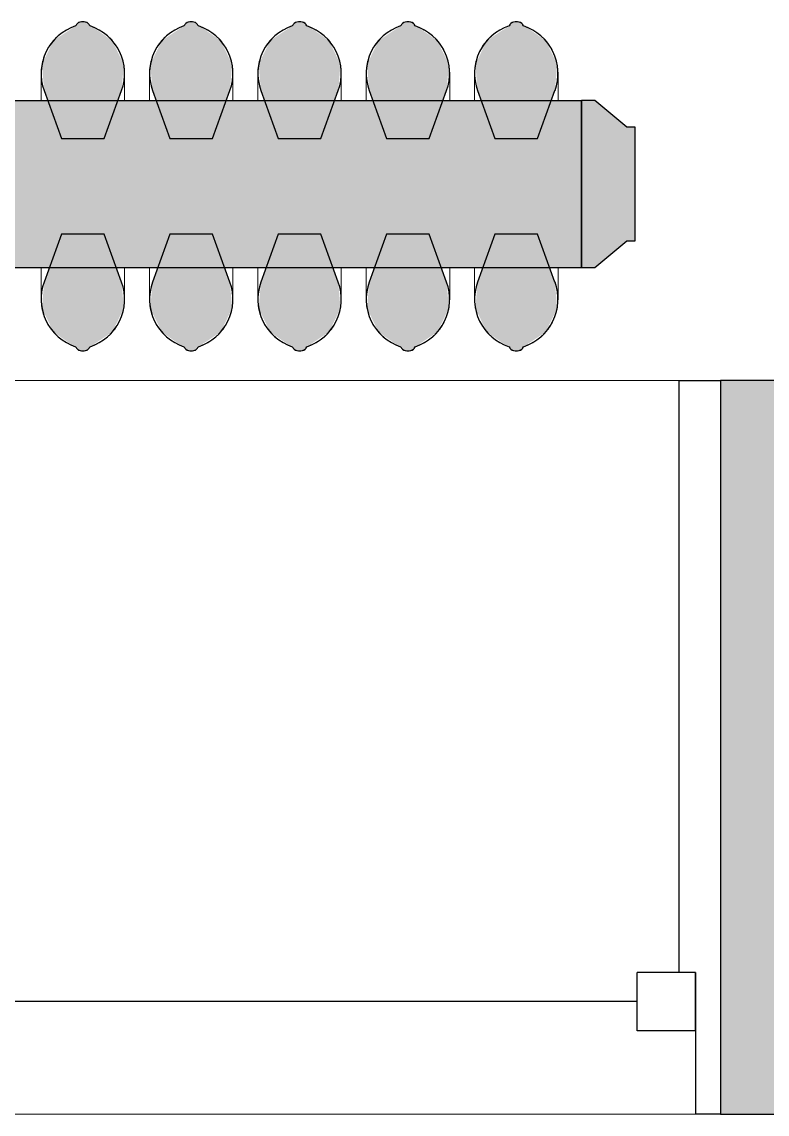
# Model space of a CAD drawing. Header units: inches. Extents: x -1287 to 1590, y -3558 to 989.
# Drawn here: x 1028.44 to 1050.79, y 91.89 to 124.65 of the extents above; entities that cross this region are included whole.
import ezdxf

# ---------------------------------------------------------------- set-up
doc = ezdxf.new("R2010")
doc.units = ezdxf.units.IN
doc.header["$MEASUREMENT"] = 0
for name, color, linetype, lineweight in [('A-GENM', 13, 'Continuous', 9), ('A-GLAZ', 151, 'Continuous', 18), ('A-WALL', 113, 'Continuous', 18), ('A-WALL-PATT', 111, 'Continuous', 18)]:
    doc.layers.add(name, color=color, linetype=linetype, lineweight=lineweight)

# ---------------------------------------------------------------- blocks, each defined once
blk = doc.blocks.new('Double Hung - side window 3_ 6_5_ x 5_ 6_ 2-5312470-1st Floor Construction')
at = {"layer": 'A-GLAZ', "color": 8, "lineweight": 30}
for p, q in [((-21.25, 11), (-20.5, 11)), ((-20.5, 6.75), (-20.5, 11)), ((-20.5, 8.5), (-20.5, 6.75)), ((-20.5, 8.5), (-18.75, 8.5)), ((-18.75, 8.5), (-18.75, 6.75)), ((-18.75, 7.625), (18.75, 7.625)), ((-20.5, 6.75), (-18.75, 6.75)), ((-20.5, 6.75), (-20, 6.75)), ((-20, -11), (-20, 6.75)), ((-20, -11), (-21.25, -11))]:
    blk.add_line(p, q, dxfattribs=at)
blk = doc.blocks.new('Cast_Iron_Radiator_8182 - Cast_Iron_Radiator_8182-V46-1st Floor Construction')
at = {"layer": 'A-GENM'}
h = blk.add_hatch(color=7, dxfattribs=at)
h.paths.add_polyline_path([(1.976, -3.66), (1.911, -2.87), (1.389, -1.435), (0.111, -1.435), (-0.411, -2.87), (-0.476, -3.66), (-0.129, -4.372), (0.557, -4.848), (0.624, -4.91), (0.787, -4.933), (0.876, -4.91), (0.968, -4.809), (1.629, -4.372), (1.855, -3.909)], flags=0)
h.paths.add_polyline_path([(1.976, 3.66), (1.629, 4.372), (0.943, 4.848), (0.876, 4.91), (0.713, 4.933), (0.624, 4.91), (0.532, 4.809), (-0.129, 4.372), (-0.476, 3.66), (-0.411, 2.87), (0.111, 1.435), (1.389, 1.435), (1.911, 2.87)], flags=0)
h = blk.add_hatch(color=7, dxfattribs=at)
h.paths.add_polyline_path([(5.226, -3.66), (5.161, -2.87), (4.639, -1.435), (3.361, -1.435), (2.839, -2.87), (2.774, -3.66), (3.121, -4.372), (3.807, -4.848), (3.874, -4.91), (4.037, -4.933), (4.126, -4.91), (4.218, -4.809), (4.879, -4.372), (5.105, -3.909)], flags=0)
h.paths.add_polyline_path([(5.226, 3.66), (4.879, 4.372), (4.193, 4.848), (4.126, 4.91), (3.963, 4.933), (3.874, 4.91), (3.782, 4.809), (3.121, 4.372), (2.774, 3.66), (2.839, 2.87), (3.361, 1.435), (4.639, 1.435), (5.161, 2.87)], flags=0)
h = blk.add_hatch(color=7, dxfattribs=at)
h.paths.add_polyline_path([(8.476, -3.66), (8.411, -2.87), (7.889, -1.435), (6.611, -1.435), (6.089, -2.87), (6.024, -3.66), (6.371, -4.372), (7.057, -4.848), (7.124, -4.91), (7.287, -4.933), (7.376, -4.91), (7.468, -4.809), (8.129, -4.372), (8.355, -3.909)], flags=0)
h.paths.add_polyline_path([(8.476, 3.66), (8.129, 4.372), (7.443, 4.848), (7.376, 4.91), (7.213, 4.933), (7.124, 4.91), (7.032, 4.809), (6.371, 4.372), (6.024, 3.66), (6.089, 2.87), (6.611, 1.435), (7.889, 1.435), (8.411, 2.87)], flags=0)
h = blk.add_hatch(color=7, dxfattribs=at)
h.paths.add_polyline_path([(11.726, 3.66), (11.379, 4.372), (10.693, 4.848), (10.626, 4.91), (10.463, 4.933), (10.374, 4.91), (10.282, 4.809), (9.621, 4.372), (9.274, 3.66), (9.339, 2.87), (9.861, 1.435), (11.139, 1.435), (11.661, 2.87)], flags=0)
h.paths.add_polyline_path([(11.726, -3.66), (11.661, -2.87), (11.139, -1.435), (9.861, -1.435), (9.339, -2.87), (9.274, -3.66), (9.621, -4.372), (10.307, -4.848), (10.374, -4.91), (10.537, -4.933), (10.626, -4.91), (10.718, -4.809), (11.379, -4.372), (11.605, -3.909)], flags=0)
h = blk.add_hatch(color=7, dxfattribs=at)
h.paths.add_polyline_path([(14.976, -3.66), (14.911, -2.87), (14.389, -1.435), (13.111, -1.435), (12.589, -2.87), (12.524, -3.66), (12.871, -4.372), (13.557, -4.848), (13.624, -4.91), (13.787, -4.933), (13.876, -4.91), (13.968, -4.809), (14.629, -4.372), (14.855, -3.909)], flags=0)
h.paths.add_polyline_path([(14.976, 3.66), (14.629, 4.372), (13.943, 4.848), (13.876, 4.91), (13.713, 4.933), (13.624, 4.91), (13.532, 4.809), (12.871, 4.372), (12.524, 3.66), (12.589, 2.87), (13.111, 1.435), (14.389, 1.435), (14.911, 2.87)], flags=0)
for points in [[(15.702, -2.438), (15.702, 2.561), (-7.179, 2.561), (-7.179, -2.438), (11.735, -2.438)], [(17.314, -1.634), (17.314, 1.77), (17.064, 1.77), (16.106, 2.574), (15.702, 2.574), (15.702, -2.438), (16.106, -2.438), (17.064, -1.634)]]:
    blk.add_hatch(color=7, dxfattribs=at).paths.add_polyline_path(points, flags=0)
at = {"layer": 'A-GENM', "color": 8, "lineweight": 30}
for p, q in [((0.787, 4.933), (0.713, 4.933)), ((4.037, 4.933), (3.963, 4.933)), ((7.287, 4.933), (7.213, 4.933)), ((10.537, 4.933), (10.463, 4.933)), ((13.787, 4.933), (13.713, 4.933)), ((0.557, 4.848), (0.532, 4.809)), ((0.968, 4.809), (0.943, 4.848)), ((3.807, 4.848), (3.782, 4.809)), ((4.218, 4.809), (4.193, 4.848)), ((7.057, 4.848), (7.032, 4.809)), ((7.468, 4.809), (7.443, 4.848)), ((10.307, 4.848), (10.282, 4.809)), ((10.718, 4.809), (10.693, 4.848)), ((13.557, 4.848), (13.532, 4.809)), ((13.968, 4.809), (13.943, 4.848)), ((-0.411, 2.87), (0.111, 1.435)), ((1.389, 1.435), (1.911, 2.87)), ((2.839, 2.87), (3.361, 1.435)), ((4.639, 1.435), (5.161, 2.87)), ((6.089, 2.87), (6.611, 1.435)), ((7.889, 1.435), (8.411, 2.87)), ((9.339, 2.87), (9.861, 1.435)), ((11.139, 1.435), (11.661, 2.87)), ((12.589, 2.87), (13.111, 1.435)), ((14.389, 1.435), (14.911, 2.87)), ((15.702, 2.561), (-7.179, 2.561)), ((16.106, 2.574), (15.702, 2.574)), ((15.702, 2.574), (15.702, -2.438)), ((15.702, -2.438), (15.702, 2.561)), ((17.314, 1.77), (17.064, 1.77)), ((17.314, -1.634), (17.314, 1.77)), ((0.111, 1.435), (1.389, 1.435)), ((3.361, 1.435), (4.639, 1.435)), ((6.611, 1.435), (7.889, 1.435)), ((9.861, 1.435), (11.139, 1.435)), ((13.111, 1.435), (14.389, 1.435)), ((0.111, -1.435), (-0.411, -2.87)), ((1.389, -1.435), (0.111, -1.435)), ((1.911, -2.87), (1.389, -1.435)), ((3.361, -1.435), (2.839, -2.87)), ((4.639, -1.435), (3.361, -1.435)), ((5.161, -2.87), (4.639, -1.435)), ((6.611, -1.435), (6.089, -2.87)), ((7.889, -1.435), (6.611, -1.435)), ((8.411, -2.87), (7.889, -1.435)), ((9.861, -1.435), (9.339, -2.87)), ((11.139, -1.435), (9.861, -1.435)), ((11.661, -2.87), (11.139, -1.435)), ((13.111, -1.435), (12.589, -2.87)), ((14.389, -1.435), (13.111, -1.435)), ((14.911, -2.87), (14.389, -1.435)), ((17.064, -1.634), (17.314, -1.634)), ((-7.179, -2.438), (15.702, -2.438)), ((15.702, -2.438), (16.106, -2.438)), ((0.532, -4.809), (0.557, -4.848)), ((0.943, -4.848), (0.968, -4.809)), ((3.782, -4.809), (3.807, -4.848)), ((4.193, -4.848), (4.218, -4.809)), ((7.032, -4.809), (7.057, -4.848)), ((7.443, -4.848), (7.468, -4.809)), ((10.282, -4.809), (10.307, -4.848)), ((10.693, -4.848), (10.718, -4.809)), ((13.532, -4.809), (13.557, -4.848)), ((13.943, -4.848), (13.968, -4.809)), ((0.713, -4.933), (0.787, -4.933)), ((3.963, -4.933), (4.037, -4.933)), ((7.213, -4.933), (7.287, -4.933)), ((10.463, -4.933), (10.537, -4.933)), ((13.713, -4.933), (13.787, -4.933))]:
    blk.add_line(p, q, dxfattribs=at)
at = {"layer": 'A-GENM', "flags": 128}
for points in [[(0.557, 4.848), (0.562, 4.854), (0.566, 4.86), (0.571, 4.866), (0.575, 4.872), (0.581, 4.877), (0.586, 4.882), (0.591, 4.887), (0.597, 4.892), (0.603, 4.896), (0.609, 4.901), (0.615, 4.905), (0.622, 4.909), (0.628, 4.912), (0.635, 4.915), (0.642, 4.918), (0.649, 4.921), (0.656, 4.924), (0.663, 4.926), (0.67, 4.928), (0.677, 4.929), (0.684, 4.93), (0.692, 4.931), (0.699, 4.932), (0.707, 4.933), (0.713, 4.933)], [(0.787, 4.933), (0.794, 4.932), (0.802, 4.932), (0.809, 4.931), (0.817, 4.93), (0.824, 4.929), (0.831, 4.927), (0.838, 4.925), (0.845, 4.923), (0.852, 4.921), (0.859, 4.918), (0.866, 4.915), (0.873, 4.912), (0.879, 4.908), (0.886, 4.904), (0.892, 4.9), (0.898, 4.896), (0.904, 4.891), (0.909, 4.887), (0.915, 4.882), (0.92, 4.876), (0.925, 4.871), (0.93, 4.865), (0.935, 4.859), (0.939, 4.854), (0.943, 4.848)], [(3.807, 4.848), (3.812, 4.854), (3.816, 4.86), (3.821, 4.866), (3.825, 4.872), (3.831, 4.877), (3.836, 4.882), (3.841, 4.887), (3.847, 4.892), (3.853, 4.896), (3.859, 4.901), (3.865, 4.905), (3.872, 4.909), (3.878, 4.912), (3.885, 4.915), (3.892, 4.918), (3.899, 4.921), (3.906, 4.924), (3.913, 4.926), (3.92, 4.928), (3.927, 4.929), (3.934, 4.93), (3.942, 4.931), (3.949, 4.932), (3.957, 4.933), (3.963, 4.933)], [(4.037, 4.933), (4.044, 4.932), (4.052, 4.932), (4.059, 4.931), (4.067, 4.93), (4.074, 4.929), (4.081, 4.927), (4.088, 4.925), (4.095, 4.923), (4.102, 4.921), (4.109, 4.918), (4.116, 4.915), (4.123, 4.912), (4.129, 4.908), (4.136, 4.904), (4.142, 4.9), (4.148, 4.896), (4.154, 4.891), (4.159, 4.887), (4.165, 4.882), (4.17, 4.876), (4.175, 4.871), (4.18, 4.865), (4.185, 4.859), (4.189, 4.854), (4.193, 4.848)], [(7.057, 4.848), (7.062, 4.854), (7.066, 4.86), (7.071, 4.866), (7.075, 4.872), (7.081, 4.877), (7.086, 4.882), (7.091, 4.887), (7.097, 4.892), (7.103, 4.896), (7.109, 4.901), (7.115, 4.905), (7.122, 4.909), (7.128, 4.912), (7.135, 4.915), (7.142, 4.918), (7.149, 4.921), (7.156, 4.924), (7.163, 4.926), (7.17, 4.928), (7.177, 4.929), (7.184, 4.93), (7.192, 4.931), (7.199, 4.932), (7.207, 4.933), (7.213, 4.933)], [(7.287, 4.933), (7.294, 4.932), (7.302, 4.932), (7.309, 4.931), (7.317, 4.93), (7.324, 4.929), (7.331, 4.927), (7.338, 4.925), (7.345, 4.923), (7.352, 4.921), (7.359, 4.918), (7.366, 4.915), (7.373, 4.912), (7.379, 4.908), (7.386, 4.904), (7.392, 4.9), (7.398, 4.896), (7.404, 4.891), (7.409, 4.887), (7.415, 4.882), (7.42, 4.876), (7.425, 4.871), (7.43, 4.865), (7.435, 4.859), (7.439, 4.854), (7.443, 4.848)], [(10.307, 4.848), (10.312, 4.854), (10.316, 4.86), (10.321, 4.866), (10.325, 4.872), (10.331, 4.877), (10.336, 4.882), (10.341, 4.887), (10.347, 4.892), (10.353, 4.896), (10.359, 4.901), (10.365, 4.905), (10.372, 4.909), (10.378, 4.912), (10.385, 4.915), (10.392, 4.918), (10.399, 4.921), (10.406, 4.924), (10.413, 4.926), (10.42, 4.928), (10.427, 4.929), (10.434, 4.93), (10.442, 4.931), (10.449, 4.932), (10.457, 4.933), (10.463, 4.933)], [(10.537, 4.933), (10.544, 4.932), (10.552, 4.932), (10.559, 4.931), (10.567, 4.93), (10.574, 4.929), (10.581, 4.927), (10.588, 4.925), (10.595, 4.923), (10.602, 4.921), (10.609, 4.918), (10.616, 4.915), (10.623, 4.912), (10.629, 4.908), (10.636, 4.904), (10.642, 4.9), (10.648, 4.896), (10.654, 4.891), (10.659, 4.887), (10.665, 4.882), (10.67, 4.876), (10.675, 4.871), (10.68, 4.865), (10.685, 4.859), (10.689, 4.854), (10.693, 4.848)], [(13.557, 4.848), (13.562, 4.854), (13.566, 4.86), (13.571, 4.866), (13.575, 4.872), (13.581, 4.877), (13.586, 4.882), (13.591, 4.887), (13.597, 4.892), (13.603, 4.896), (13.609, 4.901), (13.615, 4.905), (13.622, 4.909), (13.628, 4.912), (13.635, 4.915), (13.642, 4.918), (13.649, 4.921), (13.656, 4.924), (13.663, 4.926), (13.67, 4.928), (13.677, 4.929), (13.684, 4.93), (13.692, 4.931), (13.699, 4.932), (13.707, 4.933), (13.713, 4.933)], [(13.787, 4.933), (13.794, 4.932), (13.802, 4.932), (13.809, 4.931), (13.817, 4.93), (13.824, 4.929), (13.831, 4.927), (13.838, 4.925), (13.845, 4.923), (13.852, 4.921), (13.859, 4.918), (13.866, 4.915), (13.873, 4.912), (13.879, 4.908), (13.886, 4.904), (13.892, 4.9), (13.898, 4.896), (13.904, 4.891), (13.909, 4.887), (13.915, 4.882), (13.92, 4.876), (13.925, 4.871), (13.93, 4.865), (13.935, 4.859), (13.939, 4.854), (13.943, 4.848)], [(-0.502, 3.383), (-0.501, 3.443), (-0.497, 3.503), (-0.491, 3.563), (-0.483, 3.622), (-0.472, 3.681), (-0.459, 3.74), (-0.443, 3.798), (-0.426, 3.855), (-0.406, 3.911), (-0.383, 3.967), (-0.359, 4.022), (-0.332, 4.076), (-0.304, 4.128), (-0.273, 4.18), (-0.24, 4.23), (-0.205, 4.279), (-0.168, 4.326), (-0.13, 4.372), (-0.089, 4.416), (-0.047, 4.459), (-0.003, 4.5), (0.042, 4.539), (0.089, 4.576), (0.138, 4.612), (0.188, 4.645), (0.239, 4.677), (0.291, 4.706), (0.345, 4.733), (0.399, 4.758), (0.455, 4.781), (0.511, 4.802), (0.532, 4.809)], [(0.968, 4.809), (1.025, 4.789), (1.081, 4.767), (1.135, 4.743), (1.189, 4.716), (1.242, 4.688), (1.294, 4.657), (1.344, 4.624), (1.393, 4.59), (1.441, 4.553), (1.487, 4.515), (1.531, 4.474), (1.574, 4.432), (1.615, 4.389), (1.654, 4.343), (1.692, 4.296), (1.727, 4.248), (1.761, 4.198), (1.793, 4.147), (1.822, 4.095), (1.849, 4.042), (1.875, 3.987), (1.898, 3.932), (1.919, 3.876), (1.937, 3.819), (1.953, 3.761), (1.967, 3.703), (1.979, 3.644), (1.988, 3.585), (1.995, 3.525), (2, 3.465), (2.002, 3.405), (2.002, 3.383)], [(2.748, 3.383), (2.749, 3.443), (2.753, 3.503), (2.759, 3.563), (2.767, 3.622), (2.778, 3.681), (2.791, 3.74), (2.807, 3.798), (2.824, 3.855), (2.844, 3.911), (2.867, 3.967), (2.891, 4.022), (2.918, 4.076), (2.946, 4.128), (2.977, 4.18), (3.01, 4.23), (3.045, 4.279), (3.082, 4.326), (3.12, 4.372), (3.161, 4.416), (3.203, 4.459), (3.247, 4.5), (3.292, 4.539), (3.339, 4.576), (3.388, 4.612), (3.438, 4.645), (3.489, 4.677), (3.541, 4.706), (3.595, 4.733), (3.649, 4.758), (3.705, 4.781), (3.761, 4.802), (3.782, 4.809)], [(4.218, 4.809), (4.275, 4.789), (4.331, 4.767), (4.385, 4.743), (4.439, 4.716), (4.492, 4.688), (4.544, 4.657), (4.594, 4.624), (4.643, 4.59), (4.691, 4.553), (4.737, 4.515), (4.781, 4.474), (4.824, 4.432), (4.865, 4.389), (4.904, 4.343), (4.942, 4.296), (4.977, 4.248), (5.011, 4.198), (5.043, 4.147), (5.072, 4.095), (5.099, 4.042), (5.125, 3.987), (5.148, 3.932), (5.169, 3.876), (5.187, 3.819), (5.203, 3.761), (5.217, 3.703), (5.229, 3.644), (5.238, 3.585), (5.245, 3.525), (5.25, 3.465), (5.252, 3.405), (5.252, 3.383)], [(5.998, 3.383), (5.999, 3.443), (6.003, 3.503), (6.009, 3.563), (6.017, 3.622), (6.028, 3.681), (6.041, 3.74), (6.057, 3.798), (6.074, 3.855), (6.094, 3.911), (6.117, 3.967), (6.141, 4.022), (6.168, 4.076), (6.196, 4.128), (6.227, 4.18), (6.26, 4.23), (6.295, 4.279), (6.332, 4.326), (6.37, 4.372), (6.411, 4.416), (6.453, 4.459), (6.497, 4.5), (6.542, 4.539), (6.589, 4.576), (6.638, 4.612), (6.688, 4.645), (6.739, 4.677), (6.791, 4.706), (6.845, 4.733), (6.899, 4.758), (6.955, 4.781), (7.011, 4.802), (7.032, 4.809)], [(7.468, 4.809), (7.525, 4.789), (7.581, 4.767), (7.635, 4.743), (7.689, 4.716), (7.742, 4.688), (7.794, 4.657), (7.844, 4.624), (7.893, 4.59), (7.941, 4.553), (7.987, 4.515), (8.031, 4.474), (8.074, 4.432), (8.115, 4.389), (8.154, 4.343), (8.192, 4.296), (8.227, 4.248), (8.261, 4.198), (8.293, 4.147), (8.322, 4.095), (8.349, 4.042), (8.375, 3.987), (8.398, 3.932), (8.419, 3.876), (8.437, 3.819), (8.453, 3.761), (8.467, 3.703), (8.479, 3.644), (8.488, 3.585), (8.495, 3.525), (8.5, 3.465), (8.502, 3.405), (8.502, 3.383)], [(9.248, 3.383), (9.249, 3.443), (9.253, 3.503), (9.259, 3.563), (9.267, 3.622), (9.278, 3.681), (9.291, 3.74), (9.307, 3.798), (9.324, 3.855), (9.344, 3.911), (9.367, 3.967), (9.391, 4.022), (9.418, 4.076), (9.446, 4.128), (9.477, 4.18), (9.51, 4.23), (9.545, 4.279), (9.582, 4.326), (9.62, 4.372), (9.661, 4.416), (9.703, 4.459), (9.747, 4.5), (9.792, 4.539), (9.839, 4.576), (9.888, 4.612), (9.938, 4.645), (9.989, 4.677), (10.041, 4.706), (10.095, 4.733), (10.149, 4.758), (10.205, 4.781), (10.261, 4.802), (10.282, 4.809)], [(10.718, 4.809), (10.775, 4.789), (10.831, 4.767), (10.885, 4.743), (10.939, 4.716), (10.992, 4.688), (11.044, 4.657), (11.094, 4.624), (11.143, 4.59), (11.191, 4.553), (11.237, 4.515), (11.281, 4.474), (11.324, 4.432), (11.365, 4.389), (11.404, 4.343), (11.442, 4.296), (11.477, 4.248), (11.511, 4.198), (11.543, 4.147), (11.572, 4.095), (11.599, 4.042), (11.625, 3.987), (11.648, 3.932), (11.669, 3.876), (11.687, 3.819), (11.703, 3.761), (11.717, 3.703), (11.729, 3.644), (11.738, 3.585), (11.745, 3.525), (11.75, 3.465), (11.752, 3.405), (11.752, 3.383)], [(12.498, 3.383), (12.499, 3.443), (12.503, 3.503), (12.509, 3.563), (12.517, 3.622), (12.528, 3.681), (12.541, 3.74), (12.557, 3.798), (12.574, 3.855), (12.594, 3.911), (12.617, 3.967), (12.641, 4.022), (12.668, 4.076), (12.696, 4.128), (12.727, 4.18), (12.76, 4.23), (12.795, 4.279), (12.832, 4.326), (12.87, 4.372), (12.911, 4.416), (12.953, 4.459), (12.997, 4.5), (13.042, 4.539), (13.089, 4.576), (13.138, 4.612), (13.188, 4.645), (13.239, 4.677), (13.291, 4.706), (13.345, 4.733), (13.399, 4.758), (13.455, 4.781), (13.511, 4.802), (13.532, 4.809)], [(13.968, 4.809), (14.025, 4.789), (14.081, 4.767), (14.135, 4.743), (14.189, 4.716), (14.242, 4.688), (14.294, 4.657), (14.344, 4.624), (14.393, 4.59), (14.441, 4.553), (14.487, 4.515), (14.531, 4.474), (14.574, 4.432), (14.615, 4.389), (14.654, 4.343), (14.692, 4.296), (14.727, 4.248), (14.761, 4.198), (14.793, 4.147), (14.822, 4.095), (14.849, 4.042), (14.875, 3.987), (14.898, 3.932), (14.919, 3.876), (14.937, 3.819), (14.953, 3.761), (14.967, 3.703), (14.979, 3.644), (14.988, 3.585), (14.995, 3.525), (15, 3.465), (15.002, 3.405), (15.002, 3.383)], [(-0.502, 2.571), (-0.502, 2.642), (-0.502, 2.71), (-0.502, 2.775), (-0.502, 2.837), (-0.502, 2.896), (-0.502, 2.952), (-0.502, 3.005), (-0.502, 3.055), (-0.502, 3.102), (-0.502, 3.145), (-0.502, 3.185), (-0.502, 3.221), (-0.502, 3.254), (-0.502, 3.283), (-0.502, 3.309), (-0.502, 3.33), (-0.502, 3.348), (-0.502, 3.363), (-0.502, 3.373), (-0.502, 3.38), (-0.502, 3.383), (-0.502, 3.383)], [(2.002, 3.383), (2.002, 3.381), (2.002, 3.375), (2.002, 3.366), (2.002, 3.353), (2.002, 3.336), (2.002, 3.315), (2.002, 3.29), (2.002, 3.262), (2.002, 3.23), (2.002, 3.195), (2.002, 3.156), (2.002, 3.114), (2.002, 3.068), (2.002, 3.019), (2.002, 2.967), (2.002, 2.911), (2.002, 2.853), (2.002, 2.792), (2.002, 2.727), (2.002, 2.66), (2.002, 2.591), (2.002, 2.561)], [(2.748, 2.571), (2.748, 2.642), (2.748, 2.71), (2.748, 2.775), (2.748, 2.837), (2.748, 2.896), (2.748, 2.952), (2.748, 3.005), (2.748, 3.055), (2.748, 3.102), (2.748, 3.145), (2.748, 3.185), (2.748, 3.221), (2.748, 3.254), (2.748, 3.283), (2.748, 3.309), (2.748, 3.33), (2.748, 3.348), (2.748, 3.363), (2.748, 3.373), (2.748, 3.38), (2.748, 3.383), (2.748, 3.383)], [(5.252, 3.383), (5.252, 3.381), (5.252, 3.375), (5.252, 3.366), (5.252, 3.353), (5.252, 3.336), (5.252, 3.315), (5.252, 3.29), (5.252, 3.262), (5.252, 3.23), (5.252, 3.195), (5.252, 3.156), (5.252, 3.114), (5.252, 3.068), (5.252, 3.019), (5.252, 2.967), (5.252, 2.911), (5.252, 2.853), (5.252, 2.792), (5.252, 2.727), (5.252, 2.66), (5.252, 2.591), (5.252, 2.561)], [(5.998, 2.571), (5.998, 2.642), (5.998, 2.71), (5.998, 2.775), (5.998, 2.837), (5.998, 2.896), (5.998, 2.952), (5.998, 3.005), (5.998, 3.055), (5.998, 3.102), (5.998, 3.145), (5.998, 3.185), (5.998, 3.221), (5.998, 3.254), (5.998, 3.283), (5.998, 3.309), (5.998, 3.33), (5.998, 3.348), (5.998, 3.363), (5.998, 3.373), (5.998, 3.38), (5.998, 3.383), (5.998, 3.383)], [(8.502, 3.383), (8.502, 3.381), (8.502, 3.375), (8.502, 3.366), (8.502, 3.353), (8.502, 3.336), (8.502, 3.315), (8.502, 3.29), (8.502, 3.262), (8.502, 3.23), (8.502, 3.195), (8.502, 3.156), (8.502, 3.114), (8.502, 3.068), (8.502, 3.019), (8.502, 2.967), (8.502, 2.911), (8.502, 2.853), (8.502, 2.792), (8.502, 2.727), (8.502, 2.66), (8.502, 2.591), (8.502, 2.561)], [(9.248, 2.571), (9.248, 2.642), (9.248, 2.71), (9.248, 2.775), (9.248, 2.837), (9.248, 2.896), (9.248, 2.952), (9.248, 3.005), (9.248, 3.055), (9.248, 3.102), (9.248, 3.145), (9.248, 3.185), (9.248, 3.221), (9.248, 3.254), (9.248, 3.283), (9.248, 3.309), (9.248, 3.33), (9.248, 3.348), (9.248, 3.363), (9.248, 3.373), (9.248, 3.38), (9.248, 3.383), (9.248, 3.383)], [(11.752, 3.383), (11.752, 3.381), (11.752, 3.375), (11.752, 3.366), (11.752, 3.353), (11.752, 3.336), (11.752, 3.315), (11.752, 3.29), (11.752, 3.262), (11.752, 3.23), (11.752, 3.195), (11.752, 3.156), (11.752, 3.114), (11.752, 3.068), (11.752, 3.019), (11.752, 2.967), (11.752, 2.911), (11.752, 2.853), (11.752, 2.792), (11.752, 2.727), (11.752, 2.66), (11.752, 2.591), (11.752, 2.561)], [(12.498, 2.571), (12.498, 2.642), (12.498, 2.71), (12.498, 2.775), (12.498, 2.837), (12.498, 2.896), (12.498, 2.952), (12.498, 3.005), (12.498, 3.055), (12.498, 3.102), (12.498, 3.145), (12.498, 3.185), (12.498, 3.221), (12.498, 3.254), (12.498, 3.283), (12.498, 3.309), (12.498, 3.33), (12.498, 3.348), (12.498, 3.363), (12.498, 3.373), (12.498, 3.38), (12.498, 3.383), (12.498, 3.383)], [(15.002, 3.383), (15.002, 3.381), (15.002, 3.375), (15.002, 3.366), (15.002, 3.353), (15.002, 3.336), (15.002, 3.315), (15.002, 3.29), (15.002, 3.262), (15.002, 3.23), (15.002, 3.195), (15.002, 3.156), (15.002, 3.114), (15.002, 3.068), (15.002, 3.019), (15.002, 2.967), (15.002, 2.911), (15.002, 2.853), (15.002, 2.792), (15.002, 2.727), (15.002, 2.66), (15.002, 2.591), (15.002, 2.561)], [(-0.502, -3.383), (-0.502, -3.381), (-0.502, -3.375), (-0.502, -3.366), (-0.502, -3.353), (-0.502, -3.336), (-0.502, -3.315), (-0.502, -3.29), (-0.502, -3.262), (-0.502, -3.23), (-0.502, -3.195), (-0.502, -3.156), (-0.502, -3.114), (-0.502, -3.068), (-0.502, -3.019), (-0.502, -2.967), (-0.502, -2.911), (-0.502, -2.853), (-0.502, -2.792), (-0.502, -2.727), (-0.502, -2.66), (-0.502, -2.591), (-0.502, -2.518), (-0.502, -2.444)], [(2.002, -2.438), (2.002, -2.498), (2.002, -2.571), (2.002, -2.642), (2.002, -2.71), (2.002, -2.775), (2.002, -2.837), (2.002, -2.896), (2.002, -2.952), (2.002, -3.005), (2.002, -3.055), (2.002, -3.102), (2.002, -3.145), (2.002, -3.185), (2.002, -3.221), (2.002, -3.254), (2.002, -3.283), (2.002, -3.309), (2.002, -3.33), (2.002, -3.348), (2.002, -3.363), (2.002, -3.373), (2.002, -3.38), (2.002, -3.383), (2.002, -3.383)], [(2.748, -3.383), (2.748, -3.381), (2.748, -3.375), (2.748, -3.366), (2.748, -3.353), (2.748, -3.336), (2.748, -3.315), (2.748, -3.29), (2.748, -3.262), (2.748, -3.23), (2.748, -3.195), (2.748, -3.156), (2.748, -3.114), (2.748, -3.068), (2.748, -3.019), (2.748, -2.967), (2.748, -2.911), (2.748, -2.853), (2.748, -2.792), (2.748, -2.727), (2.748, -2.66), (2.748, -2.591), (2.748, -2.518), (2.748, -2.444)], [(5.252, -2.438), (5.252, -2.498), (5.252, -2.571), (5.252, -2.642), (5.252, -2.71), (5.252, -2.775), (5.252, -2.837), (5.252, -2.896), (5.252, -2.952), (5.252, -3.005), (5.252, -3.055), (5.252, -3.102), (5.252, -3.145), (5.252, -3.185), (5.252, -3.221), (5.252, -3.254), (5.252, -3.283), (5.252, -3.309), (5.252, -3.33), (5.252, -3.348), (5.252, -3.363), (5.252, -3.373), (5.252, -3.38), (5.252, -3.383), (5.252, -3.383)], [(5.998, -3.383), (5.998, -3.381), (5.998, -3.375), (5.998, -3.366), (5.998, -3.353), (5.998, -3.336), (5.998, -3.315), (5.998, -3.29), (5.998, -3.262), (5.998, -3.23), (5.998, -3.195), (5.998, -3.156), (5.998, -3.114), (5.998, -3.068), (5.998, -3.019), (5.998, -2.967), (5.998, -2.911), (5.998, -2.853), (5.998, -2.792), (5.998, -2.727), (5.998, -2.66), (5.998, -2.591), (5.998, -2.518), (5.998, -2.444)], [(8.502, -2.438), (8.502, -2.498), (8.502, -2.571), (8.502, -2.642), (8.502, -2.71), (8.502, -2.775), (8.502, -2.837), (8.502, -2.896), (8.502, -2.952), (8.502, -3.005), (8.502, -3.055), (8.502, -3.102), (8.502, -3.145), (8.502, -3.185), (8.502, -3.221), (8.502, -3.254), (8.502, -3.283), (8.502, -3.309), (8.502, -3.33), (8.502, -3.348), (8.502, -3.363), (8.502, -3.373), (8.502, -3.38), (8.502, -3.383), (8.502, -3.383)], [(9.248, -3.383), (9.248, -3.381), (9.248, -3.375), (9.248, -3.366), (9.248, -3.353), (9.248, -3.336), (9.248, -3.315), (9.248, -3.29), (9.248, -3.262), (9.248, -3.23), (9.248, -3.195), (9.248, -3.156), (9.248, -3.114), (9.248, -3.068), (9.248, -3.019), (9.248, -2.967), (9.248, -2.911), (9.248, -2.853), (9.248, -2.792), (9.248, -2.727), (9.248, -2.66), (9.248, -2.591), (9.248, -2.518), (9.248, -2.444)], [(11.752, -2.438), (11.752, -2.498), (11.752, -2.571), (11.752, -2.642), (11.752, -2.71), (11.752, -2.775), (11.752, -2.837), (11.752, -2.896), (11.752, -2.952), (11.752, -3.005), (11.752, -3.055), (11.752, -3.102), (11.752, -3.145), (11.752, -3.185), (11.752, -3.221), (11.752, -3.254), (11.752, -3.283), (11.752, -3.309), (11.752, -3.33), (11.752, -3.348), (11.752, -3.363), (11.752, -3.373), (11.752, -3.38), (11.752, -3.383), (11.752, -3.383)], [(12.498, -3.383), (12.498, -3.381), (12.498, -3.375), (12.498, -3.366), (12.498, -3.353), (12.498, -3.336), (12.498, -3.315), (12.498, -3.29), (12.498, -3.262), (12.498, -3.23), (12.498, -3.195), (12.498, -3.156), (12.498, -3.114), (12.498, -3.068), (12.498, -3.019), (12.498, -2.967), (12.498, -2.911), (12.498, -2.853), (12.498, -2.792), (12.498, -2.727), (12.498, -2.66), (12.498, -2.591), (12.498, -2.518), (12.498, -2.444)], [(15.002, -2.438), (15.002, -2.498), (15.002, -2.571), (15.002, -2.642), (15.002, -2.71), (15.002, -2.775), (15.002, -2.837), (15.002, -2.896), (15.002, -2.952), (15.002, -3.005), (15.002, -3.055), (15.002, -3.102), (15.002, -3.145), (15.002, -3.185), (15.002, -3.221), (15.002, -3.254), (15.002, -3.283), (15.002, -3.309), (15.002, -3.33), (15.002, -3.348), (15.002, -3.363), (15.002, -3.373), (15.002, -3.38), (15.002, -3.383), (15.002, -3.383)], [(0.532, -4.809), (0.475, -4.789), (0.419, -4.767), (0.365, -4.743), (0.311, -4.716), (0.258, -4.688), (0.206, -4.657), (0.156, -4.624), (0.107, -4.59), (0.059, -4.553), (0.013, -4.515), (-0.031, -4.474), (-0.074, -4.432), (-0.115, -4.389), (-0.154, -4.343), (-0.192, -4.296), (-0.227, -4.248), (-0.261, -4.198), (-0.293, -4.147), (-0.322, -4.095), (-0.349, -4.042), (-0.375, -3.987), (-0.398, -3.932), (-0.419, -3.876), (-0.437, -3.819), (-0.453, -3.761), (-0.467, -3.703), (-0.479, -3.644), (-0.488, -3.585), (-0.495, -3.525), (-0.5, -3.465), (-0.502, -3.405), (-0.502, -3.383)], [(2.002, -3.383), (2.001, -3.443), (1.997, -3.503), (1.991, -3.563), (1.983, -3.622), (1.972, -3.681), (1.959, -3.74), (1.943, -3.798), (1.926, -3.855), (1.906, -3.911), (1.883, -3.967), (1.859, -4.022), (1.832, -4.076), (1.804, -4.128), (1.773, -4.18), (1.74, -4.23), (1.705, -4.279), (1.668, -4.326), (1.63, -4.372), (1.589, -4.416), (1.547, -4.459), (1.503, -4.5), (1.458, -4.539), (1.411, -4.576), (1.362, -4.612), (1.312, -4.645), (1.261, -4.677), (1.209, -4.706), (1.155, -4.733), (1.101, -4.758), (1.045, -4.781), (0.989, -4.802), (0.968, -4.809)], [(3.782, -4.809), (3.725, -4.789), (3.669, -4.767), (3.615, -4.743), (3.561, -4.716), (3.508, -4.688), (3.456, -4.657), (3.406, -4.624), (3.357, -4.59), (3.309, -4.553), (3.263, -4.515), (3.219, -4.474), (3.176, -4.432), (3.135, -4.389), (3.096, -4.343), (3.058, -4.296), (3.023, -4.248), (2.989, -4.198), (2.957, -4.147), (2.928, -4.095), (2.901, -4.042), (2.875, -3.987), (2.852, -3.932), (2.831, -3.876), (2.813, -3.819), (2.797, -3.761), (2.783, -3.703), (2.771, -3.644), (2.762, -3.585), (2.755, -3.525), (2.75, -3.465), (2.748, -3.405), (2.748, -3.383)], [(5.252, -3.383), (5.251, -3.443), (5.247, -3.503), (5.241, -3.563), (5.233, -3.622), (5.222, -3.681), (5.209, -3.74), (5.193, -3.798), (5.176, -3.855), (5.156, -3.911), (5.133, -3.967), (5.109, -4.022), (5.082, -4.076), (5.054, -4.128), (5.023, -4.18), (4.99, -4.23), (4.955, -4.279), (4.918, -4.326), (4.88, -4.372), (4.839, -4.416), (4.797, -4.459), (4.753, -4.5), (4.708, -4.539), (4.661, -4.576), (4.612, -4.612), (4.562, -4.645), (4.511, -4.677), (4.459, -4.706), (4.405, -4.733), (4.351, -4.758), (4.295, -4.781), (4.239, -4.802), (4.218, -4.809)], [(7.032, -4.809), (6.975, -4.789), (6.919, -4.767), (6.865, -4.743), (6.811, -4.716), (6.758, -4.688), (6.706, -4.657), (6.656, -4.624), (6.607, -4.59), (6.559, -4.553), (6.513, -4.515), (6.469, -4.474), (6.426, -4.432), (6.385, -4.389), (6.346, -4.343), (6.308, -4.296), (6.273, -4.248), (6.239, -4.198), (6.207, -4.147), (6.178, -4.095), (6.151, -4.042), (6.125, -3.987), (6.102, -3.932), (6.081, -3.876), (6.063, -3.819), (6.047, -3.761), (6.033, -3.703), (6.021, -3.644), (6.012, -3.585), (6.005, -3.525), (6, -3.465), (5.998, -3.405), (5.998, -3.383)], [(8.502, -3.383), (8.501, -3.443), (8.497, -3.503), (8.491, -3.563), (8.483, -3.622), (8.472, -3.681), (8.459, -3.74), (8.443, -3.798), (8.426, -3.855), (8.406, -3.911), (8.383, -3.967), (8.359, -4.022), (8.332, -4.076), (8.304, -4.128), (8.273, -4.18), (8.24, -4.23), (8.205, -4.279), (8.168, -4.326), (8.13, -4.372), (8.089, -4.416), (8.047, -4.459), (8.003, -4.5), (7.958, -4.539), (7.911, -4.576), (7.862, -4.612), (7.812, -4.645), (7.761, -4.677), (7.709, -4.706), (7.655, -4.733), (7.601, -4.758), (7.545, -4.781), (7.489, -4.802), (7.468, -4.809)], [(10.282, -4.809), (10.225, -4.789), (10.169, -4.767), (10.115, -4.743), (10.061, -4.716), (10.008, -4.688), (9.956, -4.657), (9.906, -4.624), (9.857, -4.59), (9.809, -4.553), (9.763, -4.515), (9.719, -4.474), (9.676, -4.432), (9.635, -4.389), (9.596, -4.343), (9.558, -4.296), (9.523, -4.248), (9.489, -4.198), (9.457, -4.147), (9.428, -4.095), (9.401, -4.042), (9.375, -3.987), (9.352, -3.932), (9.331, -3.876), (9.313, -3.819), (9.297, -3.761), (9.283, -3.703), (9.271, -3.644), (9.262, -3.585), (9.255, -3.525), (9.25, -3.465), (9.248, -3.405), (9.248, -3.383)], [(11.752, -3.383), (11.751, -3.443), (11.747, -3.503), (11.741, -3.563), (11.733, -3.622), (11.722, -3.681), (11.709, -3.74), (11.693, -3.798), (11.676, -3.855), (11.656, -3.911), (11.633, -3.967), (11.609, -4.022), (11.582, -4.076), (11.554, -4.128), (11.523, -4.18), (11.49, -4.23), (11.455, -4.279), (11.418, -4.326), (11.38, -4.372), (11.339, -4.416), (11.297, -4.459), (11.253, -4.5), (11.208, -4.539), (11.161, -4.576), (11.112, -4.612), (11.062, -4.645), (11.011, -4.677), (10.959, -4.706), (10.905, -4.733), (10.851, -4.758), (10.795, -4.781), (10.739, -4.802), (10.718, -4.809)], [(13.532, -4.809), (13.475, -4.789), (13.419, -4.767), (13.365, -4.743), (13.311, -4.716), (13.258, -4.688), (13.206, -4.657), (13.156, -4.624), (13.107, -4.59), (13.059, -4.553), (13.013, -4.515), (12.969, -4.474), (12.926, -4.432), (12.885, -4.389), (12.846, -4.343), (12.808, -4.296), (12.773, -4.248), (12.739, -4.198), (12.707, -4.147), (12.678, -4.095), (12.651, -4.042), (12.625, -3.987), (12.602, -3.932), (12.581, -3.876), (12.563, -3.819), (12.547, -3.761), (12.533, -3.703), (12.521, -3.644), (12.512, -3.585), (12.505, -3.525), (12.5, -3.465), (12.498, -3.405), (12.498, -3.383)], [(15.002, -3.383), (15.001, -3.443), (14.997, -3.503), (14.991, -3.563), (14.983, -3.622), (14.972, -3.681), (14.959, -3.74), (14.943, -3.798), (14.926, -3.855), (14.906, -3.911), (14.883, -3.967), (14.859, -4.022), (14.832, -4.076), (14.804, -4.128), (14.773, -4.18), (14.74, -4.23), (14.705, -4.279), (14.668, -4.326), (14.63, -4.372), (14.589, -4.416), (14.547, -4.459), (14.503, -4.5), (14.458, -4.539), (14.411, -4.576), (14.362, -4.612), (14.312, -4.645), (14.261, -4.677), (14.209, -4.706), (14.155, -4.733), (14.101, -4.758), (14.045, -4.781), (13.989, -4.802), (13.968, -4.809)], [(0.713, -4.933), (0.706, -4.932), (0.698, -4.932), (0.691, -4.931), (0.683, -4.93), (0.676, -4.929), (0.669, -4.927), (0.662, -4.925), (0.655, -4.923), (0.648, -4.921), (0.641, -4.918), (0.634, -4.915), (0.627, -4.912), (0.621, -4.908), (0.614, -4.904), (0.608, -4.9), (0.602, -4.896), (0.596, -4.891), (0.591, -4.887), (0.585, -4.882), (0.58, -4.876), (0.575, -4.871), (0.57, -4.865), (0.565, -4.859), (0.561, -4.854), (0.557, -4.848)], [(0.943, -4.848), (0.938, -4.854), (0.934, -4.86), (0.929, -4.866), (0.925, -4.872), (0.919, -4.877), (0.914, -4.882), (0.909, -4.887), (0.903, -4.892), (0.897, -4.896), (0.891, -4.901), (0.885, -4.905), (0.878, -4.909), (0.872, -4.912), (0.865, -4.915), (0.858, -4.918), (0.851, -4.921), (0.844, -4.924), (0.837, -4.926), (0.83, -4.928), (0.823, -4.929), (0.816, -4.93), (0.808, -4.931), (0.801, -4.932), (0.793, -4.933), (0.787, -4.933)], [(3.963, -4.933), (3.956, -4.932), (3.948, -4.932), (3.941, -4.931), (3.933, -4.93), (3.926, -4.929), (3.919, -4.927), (3.912, -4.925), (3.905, -4.923), (3.898, -4.921), (3.891, -4.918), (3.884, -4.915), (3.877, -4.912), (3.871, -4.908), (3.864, -4.904), (3.858, -4.9), (3.852, -4.896), (3.846, -4.891), (3.841, -4.887), (3.835, -4.882), (3.83, -4.876), (3.825, -4.871), (3.82, -4.865), (3.815, -4.859), (3.811, -4.854), (3.807, -4.848)], [(4.193, -4.848), (4.188, -4.854), (4.184, -4.86), (4.179, -4.866), (4.175, -4.872), (4.169, -4.877), (4.164, -4.882), (4.159, -4.887), (4.153, -4.892), (4.147, -4.896), (4.141, -4.901), (4.135, -4.905), (4.128, -4.909), (4.122, -4.912), (4.115, -4.915), (4.108, -4.918), (4.101, -4.921), (4.094, -4.924), (4.087, -4.926), (4.08, -4.928), (4.073, -4.929), (4.066, -4.93), (4.058, -4.931), (4.051, -4.932), (4.043, -4.933), (4.037, -4.933)], [(7.213, -4.933), (7.206, -4.932), (7.198, -4.932), (7.191, -4.931), (7.183, -4.93), (7.176, -4.929), (7.169, -4.927), (7.162, -4.925), (7.155, -4.923), (7.148, -4.921), (7.141, -4.918), (7.134, -4.915), (7.127, -4.912), (7.121, -4.908), (7.114, -4.904), (7.108, -4.9), (7.102, -4.896), (7.096, -4.891), (7.091, -4.887), (7.085, -4.882), (7.08, -4.876), (7.075, -4.871), (7.07, -4.865), (7.065, -4.859), (7.061, -4.854), (7.057, -4.848)], [(7.443, -4.848), (7.438, -4.854), (7.434, -4.86), (7.429, -4.866), (7.425, -4.872), (7.419, -4.877), (7.414, -4.882), (7.409, -4.887), (7.403, -4.892), (7.397, -4.896), (7.391, -4.901), (7.385, -4.905), (7.378, -4.909), (7.372, -4.912), (7.365, -4.915), (7.358, -4.918), (7.351, -4.921), (7.344, -4.924), (7.337, -4.926), (7.33, -4.928), (7.323, -4.929), (7.316, -4.93), (7.308, -4.931), (7.301, -4.932), (7.293, -4.933), (7.287, -4.933)], [(10.463, -4.933), (10.456, -4.932), (10.448, -4.932), (10.441, -4.931), (10.433, -4.93), (10.426, -4.929), (10.419, -4.927), (10.412, -4.925), (10.405, -4.923), (10.398, -4.921), (10.391, -4.918), (10.384, -4.915), (10.377, -4.912), (10.371, -4.908), (10.364, -4.904), (10.358, -4.9), (10.352, -4.896), (10.346, -4.891), (10.341, -4.887), (10.335, -4.882), (10.33, -4.876), (10.325, -4.871), (10.32, -4.865), (10.315, -4.859), (10.311, -4.854), (10.307, -4.848)], [(10.693, -4.848), (10.688, -4.854), (10.684, -4.86), (10.679, -4.866), (10.675, -4.872), (10.669, -4.877), (10.664, -4.882), (10.659, -4.887), (10.653, -4.892), (10.647, -4.896), (10.641, -4.901), (10.635, -4.905), (10.628, -4.909), (10.622, -4.912), (10.615, -4.915), (10.608, -4.918), (10.601, -4.921), (10.594, -4.924), (10.587, -4.926), (10.58, -4.928), (10.573, -4.929), (10.566, -4.93), (10.558, -4.931), (10.551, -4.932), (10.543, -4.933), (10.537, -4.933)], [(13.713, -4.933), (13.706, -4.932), (13.698, -4.932), (13.691, -4.931), (13.683, -4.93), (13.676, -4.929), (13.669, -4.927), (13.662, -4.925), (13.655, -4.923), (13.648, -4.921), (13.641, -4.918), (13.634, -4.915), (13.627, -4.912), (13.621, -4.908), (13.614, -4.904), (13.608, -4.9), (13.602, -4.896), (13.596, -4.891), (13.591, -4.887), (13.585, -4.882), (13.58, -4.876), (13.575, -4.871), (13.57, -4.865), (13.565, -4.859), (13.561, -4.854), (13.557, -4.848)], [(13.943, -4.848), (13.938, -4.854), (13.934, -4.86), (13.929, -4.866), (13.925, -4.872), (13.919, -4.877), (13.914, -4.882), (13.909, -4.887), (13.903, -4.892), (13.897, -4.896), (13.891, -4.901), (13.885, -4.905), (13.878, -4.909), (13.872, -4.912), (13.865, -4.915), (13.858, -4.918), (13.851, -4.921), (13.844, -4.924), (13.837, -4.926), (13.83, -4.928), (13.823, -4.929), (13.816, -4.93), (13.808, -4.931), (13.801, -4.932), (13.793, -4.933), (13.787, -4.933)]]:
    blk.add_lwpolyline(points, dxfattribs=at)
at = {"layer": 'A-GENM', "color": 8, "lineweight": 30, "flags": 128}
for points in [[(17.064, 1.77), (16.585, 2.172), (16.106, 2.574)], [(16.106, -2.438), (16.585, -2.036), (17.064, -1.634)]]:
    blk.add_lwpolyline(points, dxfattribs=at)
at = {"layer": 'A-GENM', "color": 8, "lineweight": 30}
for centre, radius, start, end in [((0.713, 4.747), 0.186, 90, 147), ((0.787, 4.747), 0.186, 33, 90), ((3.963, 4.747), 0.186, 90, 147), ((4.037, 4.747), 0.186, 33, 90), ((7.213, 4.747), 0.186, 90, 147), ((7.287, 4.747), 0.186, 33, 90), ((10.463, 4.747), 0.186, 90, 147), ((10.537, 4.747), 0.186, 33, 90), ((13.713, 4.747), 0.186, 90, 147), ((13.787, 4.747), 0.186, 33, 90), ((0.998, 3.383), 1.5, 108.1106, 200), ((0.502, 3.383), 1.5, 340, 71.8894), ((4.248, 3.383), 1.5, 108.1106, 200), ((3.752, 3.383), 1.5, 340, 71.8894), ((7.498, 3.383), 1.5, 108.1106, 200), ((7.002, 3.383), 1.5, 340, 71.8894), ((10.748, 3.383), 1.5, 108.1106, 200), ((10.252, 3.383), 1.5, 340, 71.8894), ((13.998, 3.383), 1.5, 108.1106, 200), ((13.502, 3.383), 1.5, 340, 71.8894), ((0.998, -3.383), 1.5, 160, 251.8894), ((0.502, -3.383), 1.5, 288.1106, 20), ((4.248, -3.383), 1.5, 160, 251.8894), ((3.752, -3.383), 1.5, 288.1106, 20), ((7.498, -3.383), 1.5, 160, 251.8894), ((7.002, -3.383), 1.5, 288.1106, 20), ((10.748, -3.383), 1.5, 160, 251.8894), ((10.252, -3.383), 1.5, 288.1106, 20), ((13.998, -3.383), 1.5, 160, 251.8894), ((13.502, -3.383), 1.5, 288.1106, 20), ((0.713, -4.747), 0.186, 213, 270), ((0.787, -4.747), 0.186, 270, 327), ((3.963, -4.747), 0.186, 213, 270), ((4.037, -4.747), 0.186, 270, 327), ((7.213, -4.747), 0.186, 213, 270), ((7.287, -4.747), 0.186, 270, 327), ((10.463, -4.747), 0.186, 213, 270), ((10.537, -4.747), 0.186, 270, 327), ((13.713, -4.747), 0.186, 213, 270), ((13.787, -4.747), 0.186, 270, 327)]:
    blk.add_arc(centre, radius, start, end, dxfattribs=at)

msp = doc.modelspace()

# ---------------------------------------------------------------- hatches: boundary and pattern name
at = {"layer": 'A-WALL-PATT', "lineweight": 9}
h = msp.add_hatch(color=7, dxfattribs=at)
h.paths.add_polyline_path([(1067.897, 91.893), (1120.829, 91.893), (1120.829, 113.893), (1049.399, 113.893), (1049.399, 91.893)], flags=0)
h.paths.add_polyline_path([(1329.149, 91.893), (1329.149, 113.893), (1290.237, 113.893), (1290.237, 91.893), (1308.882, 91.893)], flags=0)
h.paths.add_polyline_path([(966.336, 91.893), (1006.899, 91.893), (1006.899, 113.893), (966.336, 113.893)], flags=0)
h.paths.add_polyline_path([(1161.829, 91.893), (1263.737, 91.893), (1263.737, 113.893), (1161.829, 113.893)], flags=0)
h.paths.add_polyline_path([(799.336, 91.893), (848.013, 91.893), (848.013, 113.893), (799.336, 113.893), (799.336, 109.826)], flags=0)
h.paths.add_polyline_path([(756.836, 91.893), (756.836, 113.893), (677.931, 113.893), (677.931, 91.893), (746.585, 91.893)], flags=0)
h.paths.add_polyline_path([(520.25, 91.893), (520.25, 113.893), (480.776, 113.893), (480.776, 91.893), (505.601, 91.893)], flags=0)
h.paths.add_polyline_path([(562.75, 91.893), (635.431, 91.893), (635.431, 113.893), (562.75, 113.893)], flags=0)
h.paths.add_polyline_path([(923.836, 91.893), (923.836, 113.893), (890.513, 113.893), (890.513, 91.893)], flags=0)

# ---------------------------------------------------------------- linework, layer by layer
at = {"layer": 'A-WALL', "lineweight": 9}
for p, q in [((1006.899, 113.893), (1049.399, 113.893)), ((1049.399, 91.893), (1006.899, 91.893))]:
    msp.add_line(p, q, dxfattribs=at)
at = {"layer": 'A-WALL', "color": 8, "lineweight": 30}
for p, q in [((1085.237, 113.893), (1049.399, 113.893)), ((1049.399, 113.893), (1049.399, 91.893)), ((1049.399, 91.893), (1120.829, 91.893))]:
    msp.add_line(p, q, dxfattribs=at)

# ---------------------------------------------------------------- block references
at = {"layer": 'A-GENM'}
msp.add_blockref('Cast_Iron_Radiator_8182 - Cast_Iron_Radiator_8182-V46-1st Floor Construction', (1029.52, 119.716), dxfattribs=at)
at = {"layer": 'A-GLAZ', "rotation": 180}
msp.add_blockref('Double Hung - side window 3_ 6_5_ x 5_ 6_ 2-5312470-1st Floor Construction', (1028.149, 102.893), dxfattribs=at)

doc.saveas('drawing.dxf')
